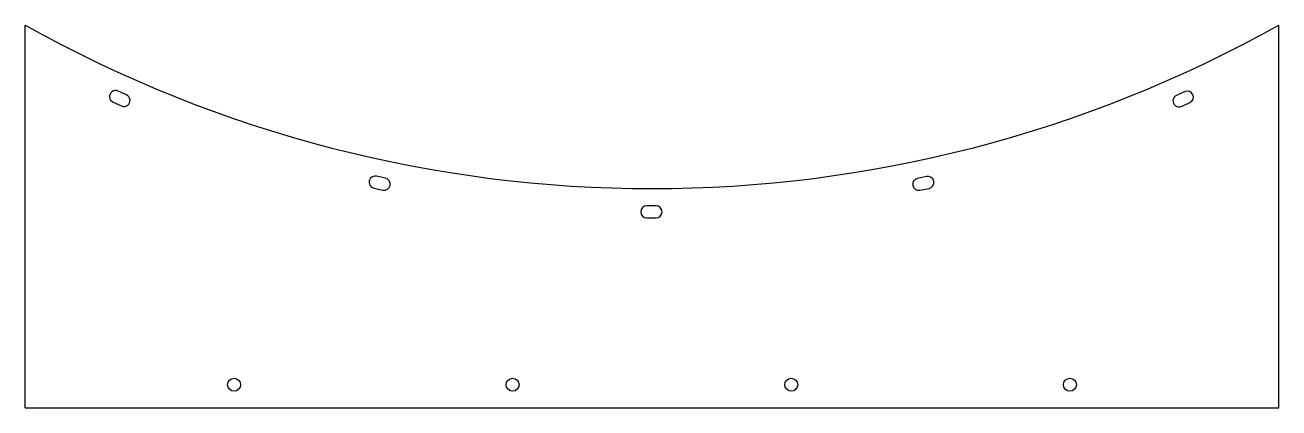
# Model space of a CAD drawing. Header units: millimetres. Extents: x 908 to 2258, y 480 to 892.
import ezdxf

# ---------------------------------------------------------------- set-up
doc = ezdxf.new("R2010")
doc.units = ezdxf.units.MM

# ---------------------------------------------------------------- blocks, each defined once
blk = doc.blocks.new('*U2')
blk.add_lwpolyline([(7.2, 3.9), (-1.9, 8, 1), (-7.2, -3.9), (1.9, -8, 1)], format="xyb", close=True)
blk = doc.blocks.new('*U3')
at = {"color": 0, "linetype": 'ByBlock', "lineweight": -2, "transparency": 16777216}
for p, rotation in [((2155.4, 812), 47.99999999999997), ((1290.2, 721.4), 12.00000000000002), ((1875.5, 721.2), 35.99999999999997), ((1582.8, 690.6), 23.99999999999996)]:
    blk.add_blockref('*U2', p, dxfattribs=dict(at, rotation=rotation))
blk.add_blockref('*U2', (1010.4, 812.5), dxfattribs=at)

msp = doc.modelspace()

# ---------------------------------------------------------------- linework, layer by layer
for p, q in [((908.4, 479.5), (908.4, 891.5)), ((2258.4, 479.5), (2258.4, 891.5)), ((908.4, 479.5), (2258.4, 479.5))]:
    msp.add_line(p, q)
for centre in [(1133.4, 504.5), (1433.4, 504.5), (1733.4, 504.5), (2033.4, 504.5)]:
    msp.add_circle(centre, 7)
msp.add_arc((1583.4, 2098.1), 1382.5, 240.7746, 299.2254)

# ---------------------------------------------------------------- block references
msp.add_blockref('*U3', (0, 0))

doc.saveas('drawing.dxf')
